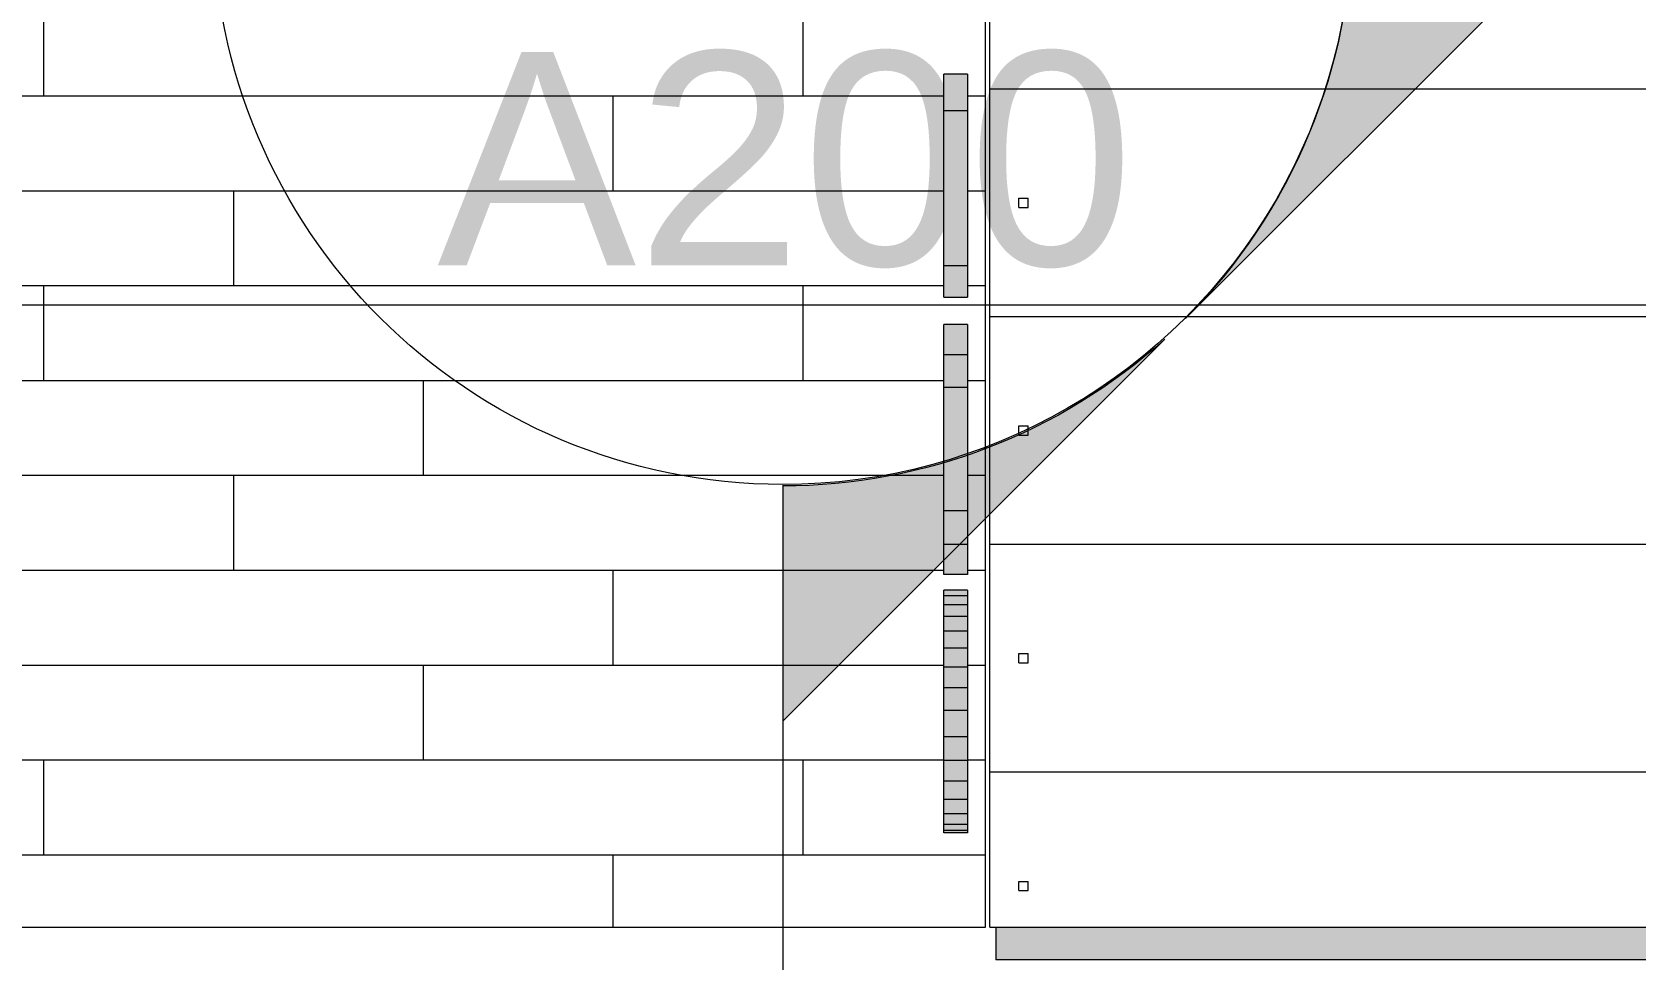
# Model space of a CAD drawing. Header units: inches. Extents: x 1750 to 8392, y -264 to 660.
# Drawn here: x 4845.9 to 4913.5, y 108.4 to 147.5 of the extents above; entities that cross this region are included whole.
import ezdxf

# ---------------------------------------------------------------- set-up
doc = ezdxf.new("R2010")
doc.units = ezdxf.units.IN
doc.header["$MEASUREMENT"] = 0
doc.linetypes.add('Grid Line 1_2_', pattern=[0.8749999999999999, 0.4999999999999999, -0.125, 0.125, -0.125])
for name, color, linetype, lineweight in [('0-4', 50, 'Continuous', 5), ('A-CLNG-1', 13, 'Continuous', 5), ('A-CLNG-2', 13, 'Continuous', 9), ('A-FLOR-LEVL-1', 51, 'Grid Line 1_2_', 9), ('A-GENM', 5, 'Continuous', 9), ('A-GENM-1', 5, 'Continuous', 5), ('A-WALL-2', 113, 'Continuous', 9), ('A-WALL-PATT-1', 111, 'Continuous', 9), ('G-ANNO-SYMB-2', 111, 'Continuous', 9)]:
    doc.layers.add(name, color=color, linetype=linetype, lineweight=lineweight)
doc.styles.add('Arial', font='arial.ttf', dxfattribs={"height": 8.999999999999991})

# ---------------------------------------------------------------- blocks, each defined once
blk = doc.blocks.new('CTR - 1st Phase - Common Walls_rvt-2-BUILDING ELEVATION - NORTH')
at = {"layer": 'A-FLOR-LEVL-1'}
blk.add_line((-12376.80906771182, 135.9999999998744), (-9659.778362595232, 135.9999999998929), dxfattribs=at)
blk = doc.blocks.new('CTR - 1st Phase -Stairs _ Elevators_rvt-2-BUILDING ELEVATION - NORTH')
at = {"layer": 'A-FLOR-LEVL-1'}
blk.add_line((-12376.80906771182, 135.9999999998744), (-9659.778362595232, 135.9999999998929), dxfattribs=at)
blk = doc.blocks.new('Section - Section Head - Filled-22785-BUILDING ELEVATION - NORTH')
at = {"layer": 'G-ANNO-SYMB-2'}
h = blk.add_hatch(color=256, dxfattribs=at)
edge = h.paths.add_edge_path(flags=0)
edge.add_line((-10162.08494075273, -76.96844196854248), (-10178.18939610936, -60.86398661190534))
edge.add_line((-10178.18939610936, -60.86398661190534), (-10178.18939610936, -70.77387651789589))
edge.add_arc((-10178.18939610936, -94.80511210885965), 24.03123559096389, 47.921604975376795, 90.0000000000004, ccw=False)
h = blk.add_hatch(color=256, dxfattribs=at)
edge = h.paths.add_edge_path(flags=0)
edge.add_arc((-10178.18939610936, -94.80511210885977), 23.99999999999986, -3.979039320256561e-13, 44.99999999999818, ccw=False)
edge.add_line((-10154.18939610936, -94.8051121088599), (-10144.24827061241, -94.80511210885999))
edge.add_line((-10144.24827061241, -94.80511210885999), (-10161.21883336089, -77.83454936038272))
h = blk.add_hatch(color=256, dxfattribs=at)
edge = h.paths.add_edge_path(flags=0)
edge.add_line((-10161.21883336089, -111.7756748573369), (-10144.24827061241, -94.80511210885996))
edge.add_line((-10144.24827061241, -94.80511210885996), (-10154.18939610936, -94.80511210885987))
edge.add_arc((-10178.18939610936, -94.80511210885952), 24.00000000000148, 314.99999999999966, 359.99999999999915, ccw=False)
h = blk.add_hatch(color=256, dxfattribs=at)
edge = h.paths.add_edge_path(flags=0)
edge.add_arc((-10178.18939610936, -94.80511210885983), 24.03123559096355, 269.99999999999943, 312.0783950246222, ccw=False)
edge.add_line((-10178.18939610936, -118.8363476998234), (-10178.18939610936, -128.746237605814))
edge.add_line((-10178.18939610936, -128.746237605814), (-10162.08494075273, -112.6417822491771))
for p, q in [((-10178.18939610936, -70.77387651789589), (-10178.18939610936, -60.86398661190534)), ((-10178.18939610936, -60.86398661190534), (-10162.08494075273, -76.96844196854248)), ((-10161.21883336089, -77.83454936038272), (-10144.24827061241, -94.80511210885999)), ((-10144.24827061241, -94.80511210885996), (-10161.21883336089, -111.7756748573369)), ((-10154.18939610936, -94.80511210885987), (-10144.24827061241, -94.80511210885996)), ((-10144.24827061241, -94.80511210885999), (-10154.18939610936, -94.8051121088599)), ((-10162.08494075273, -112.6417822491771), (-10178.18939610936, -128.746237605814)), ((-10178.18939610936, -128.746237605814), (-10178.18939610936, -118.8363476998234))]:
    blk.add_line(p, q, dxfattribs=at)
for centre, radius, start, end in [((-10178.18939610936, -94.83634769982345), 23.99999999999994, 89.9999999999999, 269.9999999999995), ((-10178.18939610936, -94.80511210885965), 24.03123559096389, 47.92160497537643, 90), ((-10178.18939610936, -94.83634769982345), 23.9999999999999, 269.9999999999994, 89.99999999999979), ((-10178.18939610936, -94.80511210885977), 23.99999999999986, 359.9999999999993, 44.99999999999788), ((-10178.18939610936, -94.80511210885952), 24.00000000000148, 314.9999999999993, 359.9999999999988), ((-10178.18939610936, -94.80511210885983), 24.03123559096355, 269.9999999999991, 312.0783950246218)]:
    blk.add_arc(centre, radius, start, end, dxfattribs=at)

msp = doc.modelspace()

# ---------------------------------------------------------------- hatches: boundary and pattern name
at = {"layer": 'A-CLNG-1'}
msp.add_hatch(color=256, dxfattribs=at).paths.add_polyline_path([(5435.966361483815, 108.3749999999874), (5456.539225805458, 108.3749999999874), (5456.539225805458, 109.7499999999868), (5340.776725805468, 109.7571012834417), (5340.776725805468, 109.8749999999874), (5331.026725805468, 109.8735076111702), (5331.026725805468, 109.7499999999868), (4886.539225805467, 109.7499999999875), (4886.539225805467, 108.3749999999874), (5434.561665478876, 108.3749999999874)], flags=0)
at = {"layer": 'A-GENM-1'}
for points in [[(4885.351725805427, 144.1717727746475), (4885.351725805427, 145.719789966738), (4884.351725805423, 145.719789966738), (4884.351725805423, 144.1717727746475)], [(4885.351725805427, 137.6422826216524), (4885.351725805427, 144.1717727746475), (4884.351725805423, 144.1717727746475), (4884.351725805423, 137.6422826216524)], [(4885.351725805427, 136.3235059122507), (4885.351725805427, 137.6422826216524), (4884.351725805423, 137.6422826216524), (4884.351725805427, 136.3235059122507)], [(4885.351725805427, 133.9023142973334), (4885.351725805427, 135.1695762915241), (4884.351725805427, 135.1695762915241), (4884.351725805427, 133.9023142973334)], [(4885.351725805427, 132.5139927223969), (4885.351725805427, 133.9023142973334), (4884.351725805427, 133.9023142973334), (4884.351725805425, 132.5139927223969)], [(4885.351725805427, 127.3058550145644), (4885.351725805427, 132.5139927223969), (4884.351725805425, 132.5139927223969), (4884.351725805425, 127.3058550145644)], [(4885.351725805427, 125.9046547608251), (4885.351725805427, 127.3058550145644), (4884.351725805425, 127.3058550145644), (4884.351725805427, 125.9046547608251)], [(4884.351725805427, 124.6193626163105), (4885.351725805427, 124.6193626163105), (4885.351725805427, 125.9046547608251), (4884.351725805427, 125.9046547608251), (4884.351725805427, 125.839129846374)], [(4885.351725805427, 123.7193039514832), (4885.351725805427, 123.9599742616096), (4884.351725805425, 123.9599742616096), (4884.351725805425, 123.7193039514832)], [(4885.351725805425, 123.3527445560598), (4885.351725805427, 123.7193039514832), (4884.351725805425, 123.7193039514832), (4884.351725805425, 123.3527445560598)], [(4885.351725805425, 122.8602960753396), (4885.351725805425, 123.3527445560598), (4884.351725805425, 123.3527445560598), (4884.351725805425, 122.8602960753396)], [(4884.351725805427, 122.2419585093225), (4885.351725805427, 122.2419585093225), (4885.351725805425, 122.8602960753396), (4884.351725805425, 122.8602960753396), (4884.351725805427, 122.5098350284197)], [(4885.351725805427, 121.5217183972789), (4885.351725805427, 122.2419585093225), (4884.351725805427, 122.2419585093225), (4884.351725805427, 121.5217183972789)], [(4884.351725805427, 120.7235622784782), (4885.351725805427, 120.7235622784782), (4885.351725805427, 121.5217183972789), (4884.351725805427, 121.5217183972789), (4884.351725805427, 121.3211329749259)], [(4885.351725805423, 119.8474901529213), (4885.351725805427, 120.7235622784782), (4884.351725805427, 120.7235622784782), (4884.351725805423, 119.8474901529213)], [(4884.351725805423, 118.8935020206072), (4885.351725805423, 118.8935020206072), (4885.351725805423, 119.8474901529213), (4884.351725805423, 119.8474901529213), (4884.351725805423, 119.0583491092828)], [(4885.351725805423, 117.7802207298522), (4885.351725805423, 118.8935020206072), (4884.351725805423, 118.8935020206072), (4884.351725805423, 117.7802207298522)], [(4885.351725805423, 116.784296399687), (4885.351725805423, 117.7802207298522), (4884.351725805423, 117.7802207298522), (4884.351725805423, 116.784296399687)], [(4884.351725805423, 115.9057290301117), (4885.351725805423, 115.9057290301117), (4885.351725805423, 116.784296399687), (4884.351725805423, 116.784296399687)], [(4884.351725805423, 115.1445186211263), (4885.351725805423, 115.1445186211263), (4885.351725805423, 115.9057290301117), (4884.351725805423, 115.9057290301117)], [(4884.351725805422, 114.529803183523), (4885.351725805423, 114.529803183523), (4885.351725805423, 115.1445186211263), (4884.351725805423, 115.1445186211263)], [(4885.351725805427, 114.0907207280913), (4885.351725805423, 114.529803183523), (4884.351725805422, 114.529803183523), (4884.351725805425, 114.0907207280913)], [(4884.351725805425, 113.8272712548328), (4885.351725805427, 113.8272712548328), (4885.351725805427, 114.0907207280913), (4884.351725805425, 114.0907207280913)], [(4884.351725805427, 113.7394547637463), (4885.351725805427, 113.7394547637463), (4885.351725805427, 113.8272712548328), (4884.351725805425, 113.8272712548328)]]:
    msp.add_hatch(color=256, dxfattribs=at).paths.add_polyline_path(points, flags=0)
at = {"layer": 'A-WALL-PATT-1'}
h = msp.add_hatch(dxfattribs=at)
h.set_pattern_fill('FP_40', color=256, style=0, pattern_type=2)
h.set_pattern_definition([(0, (7032.267621914887, 140.054), (-38.4, 76.8), [0.392, -38.007]), (0, (7032.267621914887, 140.446), (-38.4, 76.8), [0.392, -38.007]), (0, (7032.267621914887, 149.654), (-38.4, 76.8), [0.392, -38.007]), (0, (7032.267621914887, 150.046), (-38.4, 76.8), [0.392, -38.007]), (0, (7032.267621914887, 159.254), (-38.4, 76.8), [0.392, -38.007]), (0, (7032.267621914887, 159.646), (-38.4, 76.8), [0.392, -38.007]), (0, (7032.267621914887, 168.854), (-38.4, 76.8), [0.392, -38.007]), (0, (7032.267621914887, 169.246), (-38.4, 76.8), [0.392, -38.007]), (0, (7032.267621914887, 178.454), (-38.4, 76.8), [0.392, -38.007]), (0, (7032.267621914887, 178.846), (-38.4, 76.8), [0.392, -38.007]), (0, (7032.267621914887, 188.054), (-38.4, 76.8), [0.392, -38.007]), (0, (7032.267621914887, 188.446), (-38.4, 76.8), [0.392, -38.007]), (0, (7032.267621914887, 197.654), (-38.4, 76.8), [0.392, -38.007]), (0, (7032.267621914887, 198.046), (-38.4, 76.8), [0.392, -38.007]), (0, (7032.267621914887, 207.254), (-38.4, 76.8), [0.392, -38.007]), (0, (7032.267621914887, 207.646), (-38.4, 76.8), [0.392, -38.007]), (0, (7067.167621914887, 140.054), (-38.4, 76.8), [0.392, -38.007]), (0, (7067.167621914887, 140.446), (-38.4, 76.8), [0.392, -38.007]), (0, (7067.167621914887, 149.654), (-38.4, 76.8), [0.392, -38.007]), (0, (7067.167621914887, 150.046), (-38.4, 76.8), [0.392, -38.007]), (0, (7067.167621914887, 159.254), (-38.4, 76.8), [0.392, -38.007]), (0, (7067.167621914887, 159.646), (-38.4, 76.8), [0.392, -38.007]), (0, (7067.167621914887, 168.854), (-38.4, 76.8), [0.392, -38.007]), (0, (7067.167621914887, 169.246), (-38.4, 76.8), [0.392, -38.007]), (0, (7067.167621914887, 178.454), (-38.4, 76.8), [0.392, -38.007]), (0, (7067.167621914887, 178.846), (-38.4, 76.8), [0.392, -38.007]), (0, (7067.167621914887, 188.054), (-38.4, 76.8), [0.392, -38.007]), (0, (7067.167621914887, 188.446), (-38.4, 76.8), [0.392, -38.007]), (0, (7067.167621914887, 197.654), (-38.4, 76.8), [0.392, -38.007]), (0, (7067.167621914887, 198.046), (-38.4, 76.8), [0.392, -38.007]), (0, (7067.167621914887, 207.254), (-38.4, 76.8), [0.392, -38.007]), (0, (7067.167621914887, 207.646), (-38.4, 76.8), [0.392, -38.007]), (90, (7030.526621914887, 135.45), (-38.4, 2.351321854362918e-15), [76.8, 0, 0, 0]), (90, (7030.901621914887, 135.45), (-38.4, 2.351321854362918e-15), [76.8, 0, 0, 0]), (90, (7032.267621914887, 140.054), (-38.4, 2.351321854362918e-15), [0.392, -76.407]), (90, (7032.267621914887, 149.654), (-38.4, 2.351321854362918e-15), [0.392, -76.407]), (90, (7032.267621914887, 159.254), (-38.4, 2.351321854362918e-15), [0.392, -76.407]), (90, (7032.267621914887, 168.854), (-38.4, 2.351321854362918e-15), [0.392, -76.407]), (90, (7032.267621914887, 178.454), (-38.4, 2.351321854362918e-15), [0.392, -76.407]), (90, (7032.267621914887, 188.054), (-38.4, 2.351321854362918e-15), [0.392, -76.407]), (90, (7032.267621914887, 197.654), (-38.4, 2.351321854362918e-15), [0.392, -76.407]), (90, (7032.267621914887, 207.254), (-38.4, 2.351321854362918e-15), [0.392, -76.407]), (90, (7032.660621914885, 140.054), (-38.4, 2.351321854362918e-15), [0.392, -76.407]), (90, (7032.660621914885, 149.654), (-38.4, 2.351321854362918e-15), [0.392, -76.407]), (90, (7032.660621914885, 159.254), (-38.4, 2.351321854362918e-15), [0.392, -76.407]), (90, (7032.660621914885, 168.854), (-38.4, 2.351321854362918e-15), [0.392, -76.407]), (90, (7032.660621914885, 178.454), (-38.4, 2.351321854362918e-15), [0.392, -76.407]), (90, (7032.660621914885, 188.054), (-38.4, 2.351321854362918e-15), [0.392, -76.407]), (90, (7032.660621914885, 197.654), (-38.4, 2.351321854362918e-15), [0.392, -76.407]), (90, (7032.660621914885, 207.254), (-38.4, 2.351321854362918e-15), [0.392, -76.407]), (90, (7067.167621914887, 140.054), (-38.4, 2.351321854362918e-15), [0.392, -76.407]), (90, (7067.167621914887, 149.654), (-38.4, 2.351321854362918e-15), [0.392, -76.407]), (90, (7067.167621914887, 159.254), (-38.4, 2.351321854362918e-15), [0.392, -76.407]), (90, (7067.167621914887, 168.854), (-38.4, 2.351321854362918e-15), [0.392, -76.407]), (90, (7067.167621914887, 178.454), (-38.4, 2.351321854362918e-15), [0.392, -76.407]), (90, (7067.167621914887, 188.054), (-38.4, 2.351321854362918e-15), [0.392, -76.407]), (90, (7067.167621914887, 197.654), (-38.4, 2.351321854362918e-15), [0.392, -76.407]), (90, (7067.167621914887, 207.254), (-38.4, 2.351321854362918e-15), [0.392, -76.407]), (90, (7067.560621914885, 140.054), (-38.4, 2.351321854362918e-15), [0.392, -76.407]), (90, (7067.560621914885, 149.654), (-38.4, 2.351321854362918e-15), [0.392, -76.407]), (90, (7067.560621914885, 159.254), (-38.4, 2.351321854362918e-15), [0.392, -76.407]), (90, (7067.560621914885, 168.854), (-38.4, 2.351321854362918e-15), [0.392, -76.407]), (90, (7067.560621914885, 178.454), (-38.4, 2.351321854362918e-15), [0.392, -76.407]), (90, (7067.560621914885, 188.054), (-38.4, 2.351321854362918e-15), [0.392, -76.407]), (90, (7067.560621914885, 197.654), (-38.4, 2.351321854362918e-15), [0.392, -76.407]), (90, (7067.560621914885, 207.254), (-38.4, 2.351321854362918e-15), [0.392, -76.407]), (180, (7068.926621914887, 135.45), (-38.39999999999999, 76.8), [38.025, -0.375]), (180, (7068.926621914887, 145.05), (-38.39999999999999, 76.8), [38.025, -0.375]), (180, (7068.926621914887, 154.65), (-38.39999999999999, 76.8), [38.025, -0.375]), (180, (7068.926621914887, 164.25), (-38.39999999999999, 76.8), [38.025, -0.375]), (180, (7068.926621914887, 173.85), (-38.39999999999999, 76.8), [38.025, -0.375]), (180, (7068.926621914887, 183.45), (-38.39999999999999, 76.8), [38.025, -0.375]), (180, (7068.926621914887, 193.05), (-38.39999999999999, 76.8), [38.025, -0.375]), (180, (7068.926621914887, 202.65), (-38.39999999999999, 76.8), [38.025, -0.375])])
h.paths.add_polyline_path([(5033.726725805465, 109.7499999999868), (5033.726725805465, 229.1487013739525), (5008.939556385436, 229.1487013739525), (5008.939556385436, 228.8483371197446), (4998.883883976252, 228.8483371197446), (4998.883883976252, 229.1487013739525), (4995.301725805457, 229.1487013739525), (4995.301725805457, 148.9999999999951), (4957.276725805455, 148.9999999999879), (4957.276725805455, 229.1487013739525), (4956.901725805457, 229.1487013739525), (4956.901725805457, 148.9999999999879), (4918.876725805458, 148.9999999999879), (4918.876725805458, 229.1487013739525), (4895.164225805469, 229.1487013739525), (4895.164225805469, 109.7499999999875), (4995.676725805466, 109.7499999999868)], flags=0)
h.paths.add_polyline_path([(5001.763556556458, 116.2577755545758), (5000.860761172386, 116.38981426234), (5000.344326152401, 116.5830217986122), (4999.83819407545, 116.9170842381638), (4999.402894731915, 117.3730691388922), (4999.031586323683, 117.9825526132321), (4998.766366032089, 118.6957094519342), (4998.558854381654, 120.5103152952425), (4998.612385328657, 121.3970928225536), (4998.786971918178, 122.254410372105), (4999.077949567378, 123.0049958710774), (4999.485318276256, 123.648849319473), (5000.037813596897, 124.1926247557626), (5000.589343016623, 124.534580454133), (5001.271027584004, 124.7560132377982), (5002.180825749672, 124.8298241656873), (5002.180825749672, 123.5110474562857), (5001.108675739344, 123.3033787605902), (5000.344326152401, 122.6803726735065), (4999.867171102756, 121.7225209375517), (4999.716491078811, 120.4330432224251), (4999.83819407545, 119.3097004638566), (5000.228418043171, 118.3763182176271), (5000.860761172386, 117.7764937523893), (5001.763556556458, 117.5859349738282), (5002.259707657335, 117.6863430007712), (5002.656048997489, 118.0157152111519), (5002.964815321786, 118.7243645122736), (5003.408678986725, 120.8760697732445), (5003.62323777558, 122.0583324873362), (5003.944238844741, 123.1201795546232), (5004.489972859004, 123.8845291415671), (5005.287918590544, 124.3506956597063), (5006.276245608949, 124.4973343473182), (5006.960425420344, 124.3949157205039), (5007.389607391444, 124.2406246104652), (5007.874650631853, 123.9162428881217), (5008.303349652499, 123.4621084768398), (5008.653810699421, 122.8943197251234), (5008.904140018649, 122.2289749814769), (5009.102524608499, 120.590163103826), (5008.901564282884, 118.9371846794934), (5008.573488761394, 118.1370967588714), (5008.293046709454, 117.682157430165), (5007.833277876196, 117.2140593799777), (5007.307183847102, 116.8843232783338), (5006.683372842595, 116.6732739294532), (5005.972308789196, 116.5874697319294), (5005.972308789196, 117.8933677625283), (5006.869952701751, 118.1370967588714), (5007.481689944882, 118.667376358575), (5007.833277876196, 119.4848504955795), (5007.948848759353, 120.6056175183901), (5007.83617557893, 121.6771235947781), (5007.493280755805, 122.4962075666326), (5006.960425420344, 123.0100668508619), (5006.250488251344, 123.1763103430451), (5005.649697885194, 123.0586838633413), (5005.21246673984, 122.6906756165528), (5004.899514844932, 121.9916853245335), (5004.483469481971, 119.9719865212903), (5004.231435274025, 118.7243645122736), (5003.961625061116, 117.7510583617564), (5003.428769725653, 116.901709494715), (5002.700158472386, 116.4187590396107), (5002.259707657335, 116.3430541899963)], flags=0)
h.paths.add_polyline_path([(5000.037813596897, 126.3134479637615), (4998.883883976174, 126.3134479637615), (4998.883883976174, 134.2261082201794), (5008.939556385358, 134.2261082201794), (5008.939556385358, 126.3134479637683), (5007.785626764637, 126.3134479637683), (5007.785626764637, 132.9073315107709), (5004.65353207979, 132.9073315107709), (5004.653532079801, 126.8079892297908), (5003.499602459082, 126.8079892297908), (5003.499602459082, 132.9073315107709), (5000.037813596897, 132.9073315107709), (5000.037813596897, 127.0461387074587)], flags=0)
h.paths.add_polyline_path([(5002.675367015709, 135.8745791069271), (5001.767017701401, 136.1152494170526), (5000.822040478875, 136.5789499346018), (5000.256992611779, 136.9742572931951), (4999.655316836464, 137.5925948592112), (4999.084876175681, 138.51857186513), (4998.82947155824, 139.1109910900555), (4998.623010238683, 139.9870632156124), (4998.554401168949, 140.9436270836875), (4998.645547926588, 142.0543326386815), (4998.967456638778, 143.1422590305449), (4999.376412948646, 143.9288243384223), (5000.015919842946, 144.6900347474078), (5000.822040478875, 145.3117958049728), (5001.720091015521, 145.7438326404437), (5002.975520723561, 146.0241221237009), (5003.909144445019, 146.0950986047909), (5005.036270315486, 146.0076040806752), (5006.042819555667, 145.745120508328), (5006.92879216555, 145.3076478877481), (5007.797861509505, 144.5657060992995), (5008.31115735154, 143.9246387678182), (5008.751849641822, 143.0129088003261), (5009.016265015989, 141.9599963164589), (5009.104403474046, 140.7659013162169), (5008.985315091921, 139.52278684478), (5008.867757751043, 138.9541931756391), (5008.57195059729, 138.1905680143788), (5008.157820582041, 137.521762125803), (5007.635348681362, 136.9630689409907), (5007.014515871324, 136.5297818910204), (5006.295322151935, 136.2219009758913), (5005.477767523189, 136.0394261956045), (5005.477767523189, 137.3247183401195), (5006.56923555172, 137.7725743954854), (5007.340024478064, 138.5134203936143), (5007.797861509507, 139.52278684478), (5007.95047385332, 140.776204259258), (5007.883182756574, 141.6608890012642), (5007.635348681362, 142.5383210328889), (5007.340024478066, 143.1343902612407), (5006.873816305409, 143.7112551584043), (5006.284455766701, 144.1772218558358), (5005.477767523189, 144.5390641803963), (5004.797378318111, 144.7099162078118), (5003.903992973495, 144.7763218953893), (5002.754007448155, 144.6562770965084), (5002.152814623292, 144.5106991450811), (5001.41744206365, 144.164651437184), (5000.80739514712, 143.693582426426), (5000.256992611779, 142.994210819192), (4999.987264782609, 142.490034440928), (4999.77790576032, 141.7571571253087), (4999.708500798517, 140.9410513479258), (4999.901621568568, 139.6367631521783), (5000.482128015601, 138.51857186513), (5001.41744206365, 137.6746964365807), (5002.675367015709, 137.1907800805681)], flags=0)
h.paths.add_polyline_path([(5008.57195059729, 148.0732636688899), (4998.883883976188, 148.0732636688899), (4998.883883976188, 149.6212808609801), (5007.75729367129, 156.1507710139756), (4998.883883976196, 156.1507710139756), (4998.883883976196, 157.4695477233847), (5008.939556385381, 157.4695477233847), (5008.939556385381, 155.9344092100968), (5000.230993778954, 149.3920403782994), (5008.939556385381, 149.3920403782994), (5008.939556385376, 148.0732636688899), (5008.751849641822, 148.0732636688899)], flags=0)
h.paths.add_polyline_path([(5000.037813596924, 159.2828656988043), (4998.883883976196, 159.2828656988043), (4998.883883976201, 167.1955259552222), (5008.939556385401, 167.1955259552222), (5008.939556385381, 159.2828656988112), (5007.78562676466, 159.2828656988112), (5007.78562676466, 165.8767492458138), (5004.653532079816, 165.8767492458138), (5004.653532079827, 159.7774069648333), (5003.499602459107, 159.7774069648333), (5003.499602459107, 165.8767492458138), (5000.037813596924, 165.8767492458138), (5000.037813596924, 160.2251298463743)], flags=0)
h.paths.add_polyline_path([(5003.991567989375, 169.008843930646), (5002.637696880234, 169.1089756583363), (5001.496967905281, 169.4093708414095), (5000.55714631965, 169.9209763568481), (4999.80599737848, 170.6547390816345), (4999.375205572529, 171.3666080524561), (4999.090357429839, 172.2140251176778), (4998.936042625359, 173.2945462692278), (4998.883883976212, 174.7965221845985), (4998.883883976214, 178.5699750738119), (5008.939556385401, 178.5699750738119), (5008.939556385401, 174.796522184606), (5008.884822000482, 173.2781259537616), (5008.720618845746, 172.1589687658024), (5008.438575779965, 171.316059238162), (5008.030321661916, 170.6264059882745), (5007.200934747023, 169.8503229005023), (5006.371547832123, 169.3926285589694), (5005.113300913094, 169.0920800888315), (5004.037931233068, 169.012284231099)], flags=0)
h.paths.add_polyline_path([(5004.037931233068, 170.3276206400476), (5005.284587341172, 170.4573151763614), (5005.990338939562, 170.6547390816392), (5006.681923991271, 171.0649250015072), (5007.200934747023, 171.6412458779307), (5007.64782490148, 172.8325236671854), (5007.78562676466, 175.0180354600141), (5007.78562676466, 177.2511983644035), (5000.037813596933, 177.2511983644035), (5000.037813596933, 174.7965221845995), (5000.173039724361, 172.8557052890248), (5000.370563474298, 172.1988926700836), (5000.661141650984, 171.6412458779256), (5001.172425199453, 171.0794135151562), (5001.89749481605, 170.6663298925584), (5002.848585245631, 170.4122979531749), (5003.991567989375, 170.3309215423462)], flags=0)
h.paths.add_polyline_path([(4998.883883976214, 180.8778343152574), (4998.883883976214, 182.1966110246669), (5008.939556385401, 182.1966110246669), (5008.939556385401, 180.8778343152574), (5000.037813596933, 180.8778343152574)], flags=0)
h.paths.add_polyline_path([(5001.763556556509, 184.1747760887639), (5000.86076117244, 184.3068147965277), (5000.417412654651, 184.4535994848422), (4999.838194075501, 184.834084772355), (4999.402894731968, 185.2900696730803), (4999.031586323736, 185.8995531474202), (4998.766366032143, 186.6127099861223), (4998.558854381705, 188.4273158294306), (4998.612385328708, 189.3140933567417), (4998.786971918229, 190.1714109062931), (4999.077949567431, 190.9219964052655), (4999.485318276309, 191.5658498536614), (5000.037813596949, 192.1096252899507), (5000.589343016676, 192.4515809883211), (5001.271027584053, 192.6730137719863), (5002.180825749725, 192.7468246998754), (5002.180825749725, 191.4280479904738), (5001.108675739395, 191.2203792947783), (5000.34432615245, 190.597373207695), (4999.867171102809, 189.6395214717398), (4999.716491078865, 188.3500437566132), (4999.838194075501, 187.226700998044), (5000.228418043225, 186.2933187518152), (5000.86076117244, 185.6934942865774), (5001.763556556509, 185.502935508016), (5002.259707657389, 185.6033435349596), (5002.656048997544, 185.93271574534), (5002.964815321839, 186.6413650464617), (5003.424478680881, 188.8801298463742), (5003.62323777563, 189.9753330215243), (5003.944238844791, 191.0371800888119), (5004.489972859057, 191.8015296757552), (5005.259151950555, 192.2632303108345), (5006.276245608999, 192.4143348815059), (5006.960425420395, 192.3119162546924), (5007.389607391498, 192.1576251446533), (5007.874650631906, 191.8332434223094), (5008.303349652553, 191.3791090110279), (5008.653810699472, 190.8113202593115), (5008.9041400187, 190.145975515665), (5009.102524608552, 188.5071636380141), (5008.901564282938, 186.8541852136815), (5008.573488761447, 186.0540972930591), (5008.293046709505, 185.5991579643531), (5007.833277876251, 185.1310599141658), (5007.307183847153, 184.8013238125219), (5006.683372842645, 184.5902744636413), (5005.972308789251, 184.5044702661175), (5005.972308789251, 185.8103682967164), (5006.869952701802, 186.0540972930591), (5007.481689944932, 186.5843768927627), (5007.836175578979, 187.4291801876536), (5007.948848759406, 188.5226180525782), (5007.785626764689, 189.7148717191602), (5007.49328075586, 190.413208100821), (5006.960425420395, 190.9270673850503), (5006.250488251393, 191.0933108772332), (5005.649697885245, 190.9756843975294), (5005.212466739889, 190.6076761507405), (5004.899514844985, 189.9086858587198), (5004.483469482026, 187.8889870554784), (5004.231435274078, 186.6413650464617), (5003.961625061171, 185.6680588959445), (5003.428769725708, 184.8187100289027), (5002.70015847244, 184.3357595737991), (5002.259707657389, 184.2600547241851)], flags=0)
h.paths.add_polyline_path([(4999.99410658076, 194.2304484979496), (4998.883883976228, 194.2304484979496), (4998.883883976228, 202.1431087543675), (5008.939556385412, 202.1431087543675), (5008.939556385412, 194.2304484979564), (5007.785626764689, 194.2304484979564), (5007.785626764689, 200.8243320449594), (5004.653532079845, 200.8243320449594), (5004.653532079856, 194.7249897639789), (5003.499602459133, 194.7249897639789), (5003.499602459133, 200.8243320449594), (5000.037813596949, 200.8243320449594), (5000.037813596949, 194.2304484979496)], flags=0)
h.paths.add_polyline_path([(4998.883883976228, 203.9564267297871), (4998.883883976228, 205.427171849061), (5000.844018890008, 205.7367679581513), (5001.882040401511, 205.8258566771998), (5002.378191502388, 205.9693642266597), (5002.738472541898, 206.2797403858065), (5002.938414030308, 206.794887537917), (5003.005061193116, 207.5676082660818), (5003.005061193104, 211.5393928088514), (4998.883883976252, 211.5393928088514), (4998.883883976252, 212.8581695182567), (5008.939556385436, 212.8581695182567), (5008.939556385436, 207.9745745162532), (5008.763118485822, 206.3544367228671), (5008.542571111326, 205.720161791831), (5008.233804787029, 205.2030828379007), (5007.785626764689, 204.7659191693134), (5007.379948382404, 204.5153613898331), (5006.841941575422, 204.3434310278161), (5006.065035276646, 204.3052579418776), (5005.165137595306, 204.4475027674725), (5004.532472499117, 204.7265717221961), (5003.95622717761, 205.3444263377572), (5003.672176755095, 205.9861065091046), (5003.499602459133, 205.328580609485), (5003.196953507273, 204.903009621793), (5002.673113246969, 204.6187127872215), (5001.8305256863, 204.4436626211891), (4999.632779148611, 204.2049852306809)], flags=0)
h.paths.add_polyline_path([(5006.065035276646, 205.6048976165451), (5006.864479263326, 205.7455971824656), (5007.39282706121, 206.1676958802264), (5007.687426838824, 206.9587687256851), (5007.785626764697, 208.2063907347018), (5007.785626764697, 211.5393928088514), (5004.158990813841, 211.5393928088514), (5004.169601613747, 207.9745745162532), (5004.264917946994, 206.9565149568923), (5004.582699346451, 206.1895896341884), (5005.165137595306, 205.7510706209553), (5005.281367671496, 205.7321910307623)], flags=0)
h.paths.add_polyline_path([(4998.883883976252, 218.9575117992318), (4998.883883976252, 226.5404778782991), (5008.939556385436, 226.5404778782991), (5008.939556385436, 225.221701168891), (5000.037813596968, 225.221701168891), (5000.037813596968, 218.9575117992318), (4999.206718960511, 218.9575117992318)], flags=0)
h.paths.add_polyline_path([(5033.726725805465, 229.7541608890729), (5033.726725805465, 348.50810700907), (4995.676725805466, 348.50810700907), (4995.676725805466, 230.1249999999854), (4895.164225805469, 230.1249999999847), (4895.164225805469, 229.7541608890733), (4998.883883976252, 229.7541608890733), (4998.883883976259, 230.1671138291541), (5008.939556385441, 230.1671138291541), (5008.939556385441, 229.7541608890733), (5020.537477978876, 229.7541608890733)], flags=0)
h.paths.add_polyline_path([(4998.883883976259, 231.3210434498787), (4998.883883976259, 232.5883054440673), (5001.851131572412, 233.9766270190022), (5001.851131572412, 239.1847647268354), (4998.883883976259, 240.5859649805719), (4998.883883976259, 241.8712571250865), (5008.939556385441, 237.291598942836), (5008.939556385441, 235.8517626526885), (5000.822040478875, 232.1943060749033)], flags=0)
h.paths.add_polyline_path([(5003.005061193135, 234.4763197565499), (5007.901709270165, 236.5967432542051), (5003.005061193136, 238.6876477250496), (5003.005061193135, 235.8517626526885)], flags=0)
h.paths.add_polyline_path([(4998.883883976259, 242.6954925684623), (4998.883883976259, 244.1662376877365), (5000.844018890039, 244.4758337968271), (5001.882040401542, 244.5649225158753), (5002.378191502419, 244.7084300653352), (5002.738472541925, 245.0188062244817), (5002.938414030339, 245.5339533765918), (5003.005061193147, 246.306674104757), (5003.005061193135, 250.2784586475262), (4998.883883976259, 250.2784586475262), (4998.883883976259, 251.5972353569319), (5008.939556385441, 251.5972353569319), (5008.939556385441, 246.7136403548336), (5008.763118485853, 245.0935025615423), (5008.542571111357, 244.4592276305062), (5008.233804787058, 243.9421486765759), (5007.785626764728, 243.5049850079947), (5007.379948382435, 243.2544272285087), (5006.841941575451, 243.0824968664913), (5006.065035276675, 243.0443237805527), (5005.165137595333, 243.1865686061484), (5004.532472499148, 243.4656375608713), (5003.956227177641, 244.0834921764324), (5003.672176755123, 244.7251723477798), (5003.510871303119, 244.083492176432), (5003.196953507304, 243.6420754604681), (5002.673113247001, 243.3577786258967), (5001.554704781587, 243.1574049524806), (4999.632779148642, 242.9440510693564)], flags=0)
h.paths.add_polyline_path([(5006.065035276675, 244.3439634552203), (5006.864479263357, 244.4846630211408), (5007.39282706124, 244.9067617189016), (5007.687426838851, 245.6978345643609), (5007.785626764728, 246.9454565733773), (5007.785626764728, 250.2784586475262), (5004.158990813872, 250.2784586475262), (5004.169601613778, 246.7136403549284), (5004.264917947021, 245.6955807955675), (5004.58269934648, 244.9286554728639), (5005.165137595333, 244.4901364596309), (5005.281367671527, 244.4712568694372)], flags=0)
h.paths.add_polyline_path([(5008.939556385474, 252.7511649776572), (5007.785626764738, 252.7511649776572), (5007.785626764738, 256.5426480171803), (4998.883883976299, 256.5426480171803), (4998.883883976299, 257.8614247265891), (5007.785626764738, 257.8614247265891), (5007.785626764738, 261.65290776612), (5008.939556385474, 261.65290776612), (5008.939556385474, 256.5426480171803)], flags=0)
h.paths.add_polyline_path([(5008.939556385474, 266.4334733377013), (5003.26521050498, 270.7194976432489), (4998.883883976299, 270.7194976432489), (4998.883883976299, 272.0382743526539), (5003.267786240736, 272.0402198925099), (5008.939556385474, 276.3242986582138), (5008.939556385474, 274.7634027873204), (5004.282626130396, 271.3814617337144), (5008.939556385465, 267.9557331721881)], flags=0)
h.paths.add_polyline_path([(4998.883883976299, 277.148534101582), (4998.883883976299, 278.6192792208582), (5000.844018890066, 278.9288753299468), (5001.88204040157, 279.0179640489947), (5002.378191502446, 279.161471598455), (5002.738472541954, 279.4718477576014), (5002.938414030368, 279.9869949097119), (5003.005061193166, 280.7597156378767), (5003.00506119316, 284.7315001806459), (4998.883883976299, 284.7315001806459), (4998.883883976299, 286.0502768900516), (5008.939556385474, 286.0502768900516), (5008.939556385474, 281.1666818880481), (5008.763118485878, 279.546544094662), (5008.542571111382, 278.9122691636259), (5008.233804787087, 278.3951902096956), (5007.785626764757, 277.9580265411158), (5007.379948382462, 277.707468761628), (5006.841941575478, 277.535538399611), (5006.065035276702, 277.4973653136728), (5005.165137595361, 277.6396101392681), (5004.532472499173, 277.918679093991), (5003.956227177667, 278.5365337095521), (5003.672176755152, 279.1782138808995), (5003.510871303144, 278.5365337095524), (5003.196953507329, 278.0951169935879), (5002.673113247027, 277.8108201590164), (5001.830525686359, 277.6357699929836), (4999.632779148666, 277.3970926024761)], flags=0)
h.paths.add_polyline_path([(5006.065035276702, 278.79700498834), (5006.864479263382, 278.9377045542605), (5007.392827061269, 279.3598032520213), (5007.68742683888, 280.1508760974803), (5007.785626764757, 281.398498106497), (5007.785626764757, 284.7315001806459), (5004.158990813898, 284.7315001806459), (5004.169601613803, 281.1666818880481), (5004.26491794705, 280.1486223286872), (5004.582699346507, 279.3816970059837), (5005.165137595361, 278.9431779927506), (5005.281367671554, 278.9242984025569)], flags=0)
h.paths.add_polyline_path([(5000.037813597022, 287.8635948654713), (4998.883883976299, 287.8635948654713), (4998.883883976299, 295.7762551218892), (5008.939556385483, 295.7762551218892), (5008.939556385483, 287.8635948654778), (5007.785626764762, 287.8635948654778), (5007.785626764762, 294.4574784124804), (5004.653532079916, 294.4574784124804), (5004.653532079927, 288.3581361315002), (5003.499602459207, 288.3581361315002), (5003.499602459207, 294.4574784124804), (5000.037813597022, 294.4574784124804)], flags=0)
h.paths.add_polyline_path([(4998.883883976314, 298.2489614520096), (4998.883883976314, 299.7969786441067), (5007.757293671415, 306.3264687970949), (4998.883883976314, 306.3264687970949), (4998.883883976314, 307.6452455065048), (5008.939556385509, 307.6452455065048), (5008.9395563855, 306.1101069932166), (5000.230993779072, 299.5677381614191), (5008.9395563855, 299.5677381614191), (5008.9395563855, 298.2489614520096), (5000.230993779074, 298.2489614520096)], flags=0)
h.paths.add_polyline_path([(5008.939556385509, 310.1179518366249), (4998.883883976314, 310.1179518366249), (4998.883883976314, 311.6659690287154), (5007.757293671415, 318.1954591817105), (4998.883883976314, 318.1954591817105), (4998.883883976314, 319.5142358911197), (5008.939556385509, 319.5142358911197), (5008.939556385509, 317.9790973778318), (5000.230993779081, 311.4367285460347), (5008.939556385509, 311.4367285460347)], flags=0)
h.paths.add_polyline_path([(4998.883883976314, 320.6681655118385), (4998.883883976314, 321.9354275060261), (5001.851131572481, 323.3237490809681), (5001.851131572481, 328.5318867888006), (4998.883883976314, 329.9330870425446), (4998.883883976314, 331.2183791870521), (5008.939556385514, 326.6387210048015), (5008.939556385514, 325.1988847146544), (5000.23099377908, 321.2751240525807)], flags=0)
h.paths.add_polyline_path([(5003.005061193204, 323.8234418185155), (5007.901709270236, 325.9438653161699), (5003.005061193207, 328.0347697870151), (5003.005061193204, 325.1988847146544)], flags=0)
h.paths.add_polyline_path([(5002.67536701586, 331.877767541756), (5001.686325930617, 332.1551298463745), (5000.822040478875, 332.5821383695384), (5000.23099377908, 333.0041645285534), (4999.655316836615, 333.595783294041), (4999.084876175833, 334.5217602999592), (4998.829471558391, 335.1141795248847), (4998.623010238834, 335.9902516504413), (4998.554401169098, 336.9468155185166), (4998.645547926742, 338.0575210735107), (4998.967456638931, 339.1454474653744), (4999.376412948801, 339.9320127732515), (5000.015919843097, 340.6932231822373), (5000.822040478875, 341.3149842397293), (5001.720091015673, 341.7470210752739), (5002.975520723714, 342.0273105585308), (5003.909144445171, 342.0982870396204), (5005.036270315639, 342.0107925155048), (5006.042819555816, 341.7483089431572), (5006.928792165703, 341.3108363225766), (5007.797861509656, 340.568894534129), (5008.311157351694, 339.9278272026474), (5008.751849641973, 339.0160972351557), (5009.01626501614, 337.9631847512885), (5009.104403474197, 336.7690897510458), (5008.985315092074, 335.5259752796092), (5008.867757751193, 334.957381610469), (5008.571950597443, 334.193756449208), (5008.157820582192, 333.5249505606321), (5007.635348681511, 332.9662573758199), (5007.014515871479, 332.5329703258492), (5006.295322152084, 332.2250894107205), (5005.477767523338, 332.0426146304333), (5005.477767523338, 333.327906774948), (5006.569235551875, 333.7757628303142), (5007.340024478217, 334.5166088284435), (5007.797861509656, 335.5259752796092), (5007.950473853469, 336.7793926940872), (5007.883182756728, 337.6640774360934), (5007.635348681511, 338.5415094677232), (5007.340024478217, 339.1375786960729), (5006.873816305564, 339.7144435932332), (5006.284455766852, 340.180410290665), (5005.477767523338, 340.5422526152258), (5004.797378318262, 340.7131046426413), (5003.90399297365, 340.7795103302191), (5002.754007448306, 340.6594655313376), (5002.152814623445, 340.5138875799107), (5001.417442063803, 340.1678398720146), (5000.807395147269, 339.6967708612559), (5000.256992611932, 338.9973992540202), (4999.98726478276, 338.4932228757572), (4999.777905760471, 337.7603455601379), (4999.70850079867, 336.9442397827553), (4999.901621568721, 335.6399515870078), (5000.482128015752, 334.5217602999592), (5001.417442063803, 333.6778848714095), (5002.67536701586, 333.1939685153977), (5002.67536701586, 332.1551298463745)], flags=0)
h.paths.add_polyline_path([(4961.391165478875, 350.3791608890727), (5033.726725805465, 350.379160889073), (5033.726725805465, 350.4999999999874), (4895.164225805469, 350.4999999999874), (4895.164225805469, 350.379160889073), (4927.55313550099, 350.379160889073)], flags=0)
h = msp.add_hatch(dxfattribs=at)
h.set_pattern_fill('FP_38', color=256, style=0, pattern_type=2)
h.set_pattern_definition([(0, (4887.467621914886, 140.054), (-38.4, 76.8), [0.392, -38.007]), (0, (4887.467621914886, 140.446), (-38.4, 76.8), [0.392, -38.007]), (0, (4887.467621914886, 149.654), (-38.4, 76.8), [0.392, -38.007]), (0, (4887.467621914886, 150.046), (-38.4, 76.8), [0.392, -38.007]), (0, (4887.467621914886, 159.254), (-38.4, 76.8), [0.392, -38.007]), (0, (4887.467621914886, 159.646), (-38.4, 76.8), [0.392, -38.007]), (0, (4887.467621914886, 168.854), (-38.4, 76.8), [0.392, -38.007]), (0, (4887.467621914886, 169.246), (-38.4, 76.8), [0.392, -38.007]), (0, (4887.467621914886, 178.454), (-38.4, 76.8), [0.392, -38.007]), (0, (4887.467621914886, 178.846), (-38.4, 76.8), [0.392, -38.007]), (0, (4887.467621914886, 188.054), (-38.4, 76.8), [0.392, -38.007]), (0, (4887.467621914886, 188.446), (-38.4, 76.8), [0.392, -38.007]), (0, (4887.467621914886, 197.654), (-38.4, 76.8), [0.392, -38.007]), (0, (4887.467621914886, 198.046), (-38.4, 76.8), [0.392, -38.007]), (0, (4887.467621914886, 207.254), (-38.4, 76.8), [0.392, -38.007]), (0, (4887.467621914886, 207.646), (-38.4, 76.8), [0.392, -38.007]), (0, (4922.367621914886, 140.054), (-38.4, 76.8), [0.392, -38.007]), (0, (4922.367621914886, 140.446), (-38.4, 76.8), [0.392, -38.007]), (0, (4922.367621914886, 149.654), (-38.4, 76.8), [0.392, -38.007]), (0, (4922.367621914886, 150.046), (-38.4, 76.8), [0.392, -38.007]), (0, (4922.367621914886, 159.254), (-38.4, 76.8), [0.392, -38.007]), (0, (4922.367621914886, 159.646), (-38.4, 76.8), [0.392, -38.007]), (0, (4922.367621914886, 168.854), (-38.4, 76.8), [0.392, -38.007]), (0, (4922.367621914886, 169.246), (-38.4, 76.8), [0.392, -38.007]), (0, (4922.367621914886, 178.454), (-38.4, 76.8), [0.392, -38.007]), (0, (4922.367621914886, 178.846), (-38.4, 76.8), [0.392, -38.007]), (0, (4922.367621914886, 188.054), (-38.4, 76.8), [0.392, -38.007]), (0, (4922.367621914886, 188.446), (-38.4, 76.8), [0.392, -38.007]), (0, (4922.367621914886, 197.654), (-38.4, 76.8), [0.392, -38.007]), (0, (4922.367621914886, 198.046), (-38.4, 76.8), [0.392, -38.007]), (0, (4922.367621914886, 207.254), (-38.4, 76.8), [0.392, -38.007]), (0, (4922.367621914886, 207.646), (-38.4, 76.8), [0.392, -38.007]), (90, (4885.726621914886, 135.45), (-38.4, 2.351321854362918e-15), [76.8, 0, 0, 0]), (90, (4886.101621914886, 135.45), (-38.4, 2.351321854362918e-15), [76.8, 0, 0, 0]), (90, (4887.467621914886, 140.054), (-38.4, 2.351321854362918e-15), [0.392, -76.407]), (90, (4887.467621914886, 149.654), (-38.4, 2.351321854362918e-15), [0.392, -76.407]), (90, (4887.467621914886, 159.254), (-38.4, 2.351321854362918e-15), [0.392, -76.407]), (90, (4887.467621914886, 168.854), (-38.4, 2.351321854362918e-15), [0.392, -76.407]), (90, (4887.467621914886, 178.454), (-38.4, 2.351321854362918e-15), [0.392, -76.407]), (90, (4887.467621914886, 188.054), (-38.4, 2.351321854362918e-15), [0.392, -76.407]), (90, (4887.467621914886, 197.654), (-38.4, 2.351321854362918e-15), [0.392, -76.407]), (90, (4887.467621914886, 207.254), (-38.4, 2.351321854362918e-15), [0.392, -76.407]), (90, (4887.860621914886, 140.054), (-38.4, 2.351321854362918e-15), [0.392, -76.407]), (90, (4887.860621914886, 149.654), (-38.4, 2.351321854362918e-15), [0.392, -76.407]), (90, (4887.860621914886, 159.254), (-38.4, 2.351321854362918e-15), [0.392, -76.407]), (90, (4887.860621914886, 168.854), (-38.4, 2.351321854362918e-15), [0.392, -76.407]), (90, (4887.860621914886, 178.454), (-38.4, 2.351321854362918e-15), [0.392, -76.407]), (90, (4887.860621914886, 188.054), (-38.4, 2.351321854362918e-15), [0.392, -76.407]), (90, (4887.860621914886, 197.654), (-38.4, 2.351321854362918e-15), [0.392, -76.407]), (90, (4887.860621914886, 207.254), (-38.4, 2.351321854362918e-15), [0.392, -76.407]), (90, (4922.367621914886, 140.054), (-38.4, 2.351321854362918e-15), [0.392, -76.407]), (90, (4922.367621914886, 149.654), (-38.4, 2.351321854362918e-15), [0.392, -76.407]), (90, (4922.367621914886, 159.254), (-38.4, 2.351321854362918e-15), [0.392, -76.407]), (90, (4922.367621914886, 168.854), (-38.4, 2.351321854362918e-15), [0.392, -76.407]), (90, (4922.367621914886, 178.454), (-38.4, 2.351321854362918e-15), [0.392, -76.407]), (90, (4922.367621914886, 188.054), (-38.4, 2.351321854362918e-15), [0.392, -76.407]), (90, (4922.367621914886, 197.654), (-38.4, 2.351321854362918e-15), [0.392, -76.407]), (90, (4922.367621914886, 207.254), (-38.4, 2.351321854362918e-15), [0.392, -76.407]), (90, (4922.760621914886, 140.054), (-38.4, 2.351321854362918e-15), [0.392, -76.407]), (90, (4922.760621914886, 149.654), (-38.4, 2.351321854362918e-15), [0.392, -76.407]), (90, (4922.760621914886, 159.254), (-38.4, 2.351321854362918e-15), [0.392, -76.407]), (90, (4922.760621914886, 168.854), (-38.4, 2.351321854362918e-15), [0.392, -76.407]), (90, (4922.760621914886, 178.454), (-38.4, 2.351321854362918e-15), [0.392, -76.407]), (90, (4922.760621914886, 188.054), (-38.4, 2.351321854362918e-15), [0.392, -76.407]), (90, (4922.760621914886, 197.654), (-38.4, 2.351321854362918e-15), [0.392, -76.407]), (90, (4922.760621914886, 207.254), (-38.4, 2.351321854362918e-15), [0.392, -76.407]), (180, (4924.126621914886, 135.45), (-38.39999999999999, 76.8), [38.025, -0.375]), (180, (4924.126621914886, 145.05), (-38.39999999999999, 76.8), [38.025, -0.375]), (180, (4924.126621914886, 154.65), (-38.39999999999999, 76.8), [38.025, -0.375]), (180, (4924.126621914886, 164.25), (-38.39999999999999, 76.8), [38.025, -0.375]), (180, (4924.126621914886, 173.85), (-38.39999999999999, 76.8), [38.025, -0.375]), (180, (4924.126621914886, 183.45), (-38.39999999999999, 76.8), [38.025, -0.375]), (180, (4924.126621914886, 193.05), (-38.39999999999999, 76.8), [38.025, -0.375]), (180, (4924.126621914886, 202.65), (-38.39999999999999, 76.8), [38.025, -0.375])])
h.paths.add_polyline_path([(4895.164225805469, 109.7499999999875), (4895.164225805469, 229.1487013739525), (4886.289225805467, 229.1487013739525), (4886.289225805467, 109.7499999999875), (4892.387134228875, 109.7499999999875)], flags=0)
h.paths.add_polyline_path([(4895.164225805085, 229.7541608890733), (4895.164225805469, 230.1249999999847), (4886.289225805467, 230.124999999981), (4886.289225805467, 229.7541608890733), (4892.387134228875, 229.7541608890733)], flags=0)
h = msp.add_hatch(dxfattribs=at)
h.set_pattern_fill('FP_43', color=256, style=0, pattern_type=2)
h.set_pattern_definition([(0, (4822.414621914886, 136.8), (0, 4), []), (90, (4822.414621914886, 136.8), (-7.999999999999999, 8), [4, -28]), (90, (4838.414621914886, 140.8), (-7.999999999999999, 8), [4, -28])])
h.paths.add_polyline_path([(4820.289225805289, 109.7499999999875), (4886.101725805287, 109.7499999999875), (4886.101725805287, 177.9999999999875), (4885.351725805427, 177.9999999999875), (4885.351725805427, 169.7874649133191), (4884.351725805425, 169.7874649133191), (4884.351725805425, 177.9999999999875), (4820.289225805413, 177.9999999999875), (4820.289225805413, 160.2251298463743)], flags=0)
h.paths.add_polyline_path([(4884.351725805425, 113.7394547637463), (4884.351725805425, 123.9599742616096), (4885.351725805427, 123.9599742616096), (4885.351725805427, 113.7394547637463)], flags=0)
h.paths.add_polyline_path([(4885.351725805427, 124.6193626163105), (4884.351725805425, 124.6193626163105), (4884.351725805425, 135.1695762915241), (4885.351725805427, 135.1695762915241), (4885.351725805427, 125.839129846374)], flags=0)
h.paths.add_polyline_path([(4885.351725805427, 136.3235059122507), (4884.351725805425, 136.3235059122507), (4884.351725805423, 145.719789966738), (4885.351725805427, 145.719789966738), (4885.351725805427, 137.3011298463742)], flags=0)
h.paths.add_polyline_path([(4885.351725805427, 148.192496296866), (4884.351725805423, 148.192496296866), (4884.351725805425, 157.5887803513533), (4885.351725805427, 157.5887803513533), (4885.351725805427, 148.7631298463741)], flags=0)
h.paths.add_polyline_path([(4885.351725805427, 160.0614866814816), (4884.351725805425, 160.0614866814816), (4884.351725805425, 167.9741469378916), (4885.351725805427, 167.9741469378916), (4885.351725805427, 160.2251298463743)], flags=0)

# ---------------------------------------------------------------- linework, layer by layer
at = {"layer": 'A-CLNG-2'}
for p in [(4886.539225805476, 109.7499999999875), (5456.539225805467, 108.3749999999873)]:
    msp.add_line(p, (4886.539225805476, 108.3749999999873), dxfattribs=at)
at = {"layer": 'A-FLOR-LEVL-1'}
msp.add_line((4628.819554203659, 135.9999999999046), (7344.350259319655, 135.999999999923), dxfattribs=at)
at = {"layer": 'A-GENM'}
for p, q in [((4884.351725805436, 144.1717727746471), (4884.351725805436, 145.7197899667377)), ((4885.351725805436, 145.7197899667377), (4884.351725805436, 145.7197899667377)), ((4885.351725805436, 145.7197899667377), (4885.351725805436, 144.1717727746471)), ((4884.351725805433, 137.6422826216523), (4884.351725805436, 144.1717727746471)), ((4885.351725805436, 144.1717727746471), (4884.351725805436, 144.1717727746471)), ((4885.351725805436, 144.1717727746471), (4885.351725805434, 137.6422826216523)), ((4884.351725805436, 136.3235059122506), (4884.351725805436, 137.6422826216523)), ((4885.351725805436, 137.6422826216523), (4884.351725805436, 137.6422826216523)), ((4885.351725805436, 137.6422826216523), (4885.351725805436, 136.3235059122506)), ((4884.351725805436, 136.3235059122506), (4885.351725805436, 136.3235059122506)), ((4884.351725805436, 133.9023142973334), (4884.351725805436, 135.1695762915241)), ((4885.351725805436, 135.1695762915241), (4884.351725805436, 135.1695762915241)), ((4885.351725805436, 135.1695762915241), (4885.351725805436, 133.9023142973334)), ((4884.351725805434, 132.5139927223968), (4884.351725805436, 133.9023142973334)), ((4884.351725805436, 133.9023142973334), (4885.351725805436, 133.9023142973334)), ((4885.351725805436, 133.9023142973334), (4885.351725805434, 132.5139927223968)), ((4884.351725805434, 127.3058550145643), (4884.351725805434, 132.5139927223968)), ((4885.351725805434, 132.5139927223968), (4884.351725805434, 132.5139927223968)), ((4885.351725805434, 132.5139927223968), (4885.351725805434, 127.3058550145643)), ((4884.351725805436, 125.904654760825), (4884.351725805434, 127.3058550145643)), ((4885.351725805434, 127.3058550145643), (4884.351725805434, 127.3058550145643)), ((4885.351725805434, 127.3058550145643), (4885.351725805436, 125.904654760825)), ((4884.351725805436, 124.6193626163104), (4884.351725805436, 125.904654760825)), ((4884.351725805436, 125.904654760825), (4885.351725805436, 125.904654760825)), ((4885.351725805436, 125.904654760825), (4885.351725805436, 124.6193626163104)), ((4885.351725805436, 124.6193626163104), (4884.351725805436, 124.6193626163104)), ((4884.351725805434, 123.7193039514831), (4884.351725805434, 123.9599742616096)), ((4885.351725805434, 123.9599742616096), (4884.351725805434, 123.9599742616096)), ((4884.351725805434, 123.3527445560598), (4884.351725805434, 123.7193039514831)), ((4885.351725805434, 123.7193039514831), (4884.351725805434, 123.7193039514831)), ((4885.351725805434, 123.9599742616096), (4885.351725805434, 123.7193039514831)), ((4885.351725805434, 123.7193039514831), (4885.351725805434, 123.3527445560598)), ((4884.351725805434, 122.8602960753396), (4884.351725805434, 123.3527445560598)), ((4885.351725805434, 123.3527445560598), (4884.351725805434, 123.3527445560598)), ((4885.351725805434, 123.3527445560598), (4885.351725805434, 122.8602960753396)), ((4884.351725805436, 122.2419585093225), (4884.351725805434, 122.8602960753396)), ((4885.351725805434, 122.8602960753396), (4884.351725805434, 122.8602960753396)), ((4885.351725805434, 122.8602960753396), (4885.351725805436, 122.2419585093225)), ((4884.351725805436, 121.5217183972787), (4884.351725805436, 122.2419585093225)), ((4885.351725805436, 122.2419585093225), (4884.351725805436, 122.2419585093225)), ((4885.351725805436, 122.2419585093225), (4885.351725805436, 121.5217183972787)), ((4884.351725805436, 120.7235622784782), (4884.351725805436, 121.5217183972787)), ((4885.351725805436, 121.5217183972787), (4884.351725805436, 121.5217183972787)), ((4885.351725805436, 121.5217183972787), (4885.351725805436, 120.7235622784782)), ((4884.351725805436, 119.8474901529211), (4884.351725805436, 120.7235622784782)), ((4885.351725805436, 120.7235622784782), (4884.351725805436, 120.7235622784782)), ((4885.351725805436, 120.7235622784782), (4885.351725805436, 119.8474901529211)), ((4884.351725805436, 118.8935020206073), (4884.351725805436, 119.8474901529211)), ((4885.351725805436, 119.8474901529211), (4884.351725805436, 119.8474901529211)), ((4885.351725805436, 119.8474901529211), (4885.351725805436, 118.8935020206073)), ((4884.351725805436, 117.7802207298519), (4884.351725805436, 118.8935020206073)), ((4885.351725805436, 118.8935020206073), (4884.351725805436, 118.8935020206073)), ((4885.351725805436, 118.8935020206073), (4885.351725805436, 117.7802207298519)), ((4884.351725805436, 116.7842963996867), (4884.351725805436, 117.7802207298519)), ((4885.351725805436, 117.7802207298519), (4884.351725805436, 117.7802207298519)), ((4885.351725805436, 117.7802207298519), (4885.351725805436, 116.7842963996867)), ((4884.351725805436, 115.9057290301115), (4884.351725805436, 116.7842963996867)), ((4885.351725805436, 116.7842963996867), (4884.351725805436, 116.7842963996867)), ((4885.351725805436, 116.7842963996867), (4885.351725805436, 115.9057290301115)), ((4884.351725805436, 115.1445186211264), (4884.351725805436, 115.9057290301115)), ((4885.351725805436, 115.9057290301115), (4884.351725805436, 115.9057290301115)), ((4885.351725805436, 115.9057290301115), (4885.351725805436, 115.1445186211264)), ((4884.351725805434, 114.5298031835226), (4884.351725805436, 115.1445186211264)), ((4885.351725805436, 115.1445186211264), (4884.351725805436, 115.1445186211264)), ((4885.351725805436, 115.1445186211264), (4885.351725805434, 114.5298031835226)), ((4884.351725805434, 114.0907207280913), (4884.351725805434, 114.5298031835226)), ((4885.351725805434, 114.5298031835226), (4884.351725805434, 114.5298031835226)), ((4885.351725805434, 114.5298031835226), (4885.351725805434, 114.0907207280913)), ((4884.351725805434, 113.8272712548326), (4884.351725805434, 114.0907207280913)), ((4885.351725805434, 114.0907207280913), (4884.351725805434, 114.0907207280913)), ((4884.351725805434, 113.7394547637463), (4884.351725805434, 113.8272712548326)), ((4885.351725805434, 113.8272712548326), (4884.351725805434, 113.8272712548326)), ((4885.351725805434, 113.7394547637463), (4884.351725805434, 113.7394547637463)), ((4885.351725805434, 114.0907207280913), (4885.351725805434, 113.8272712548326)), ((4885.351725805434, 113.8272712548326), (4885.351725805434, 113.7394547637463))]:
    msp.add_line(p, q, dxfattribs=at)
at = {"layer": 'A-WALL-2'}
for p, q in [((4886.289225805478, 109.7499999999873), (4886.289225805478, 229.1487013739523)), ((4886.101725805296, 109.7499999999873), (4886.101725805296, 177.9999999999873)), ((4820.289225805298, 109.7499999999873), (4886.101725805296, 109.7499999999873)), ((4886.289225805478, 109.7499999999873), (5264.477507055475, 109.7499999999873))]:
    msp.add_line(p, q, dxfattribs=at)
at = {"layer": 'G-ANNO-SYMB-2'}
msp.add_line((4877.565065347755, 128.3872759974107), (4877.565065347755, -195.1015008946906), dxfattribs=at)

# ---------------------------------------------------------------- block references
at = {"layer": '0-4'}
for name in ['CTR - 1st Phase - Common Walls_rvt-2-BUILDING ELEVATION - NORTH', 'CTR - 1st Phase -Stairs _ Elevators_rvt-2-BUILDING ELEVATION - NORTH']:
    msp.add_blockref(name, (17004.87862191489, 0), dxfattribs=at)
at = {"layer": 'G-ANNO-SYMB-2', "extrusion": (0, 0, -1), "rotation": 180}
msp.add_blockref('Section - Section Head - Filled-22785-BUILDING ELEVATION - NORTH', (-15055.75446145713, 57.5821638883921), dxfattribs=at)

# ---------------------------------------------------------------- texts
at = {"layer": 'G-ANNO-SYMB-2', "insert": (4862.999994383819, 146.6596682682457), "char_height": 8.999999999999991, "width": 35.75399999999996, "attachment_point": 1, "style": 'Arial'}
msp.add_mtext('A200', dxfattribs=at)

doc.saveas('drawing.dxf')
